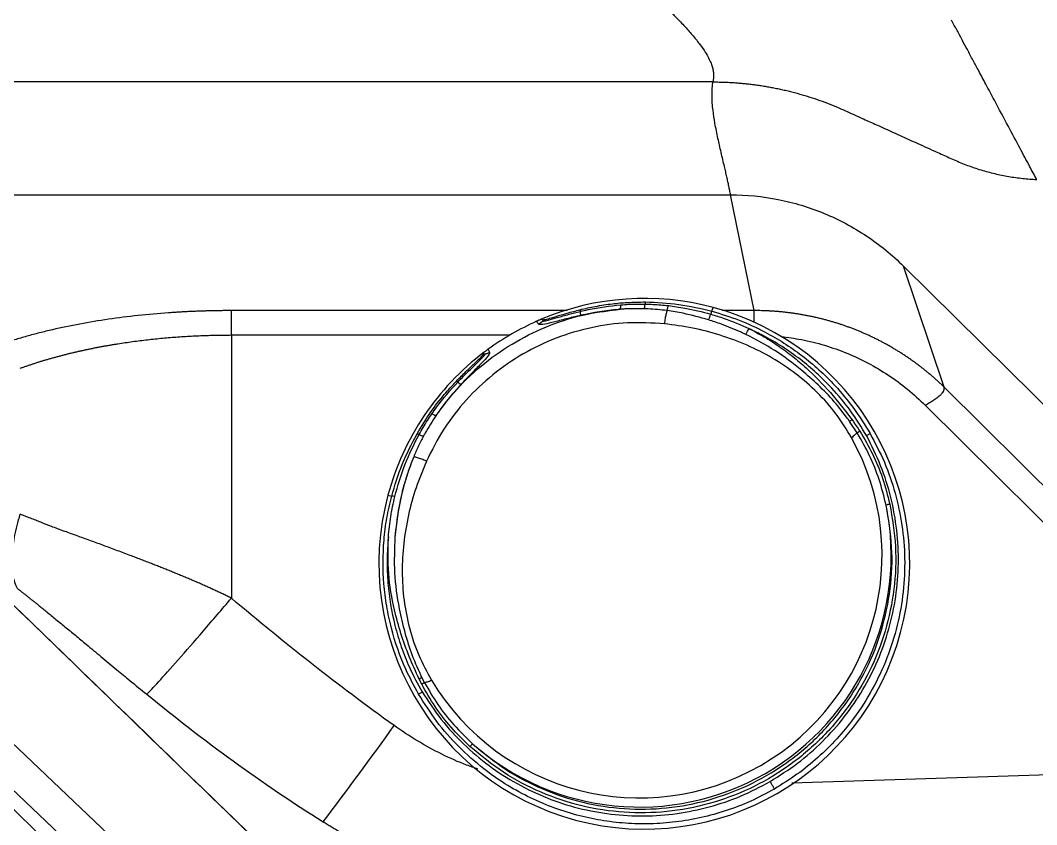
# Model space of a CAD drawing. Extents: x 412 to 492, y 622 to 766.
# Drawn here: x 458.95 to 466.44, y 646.73 to 652.66 of the extents above; entities that cross this region are included whole.
import ezdxf

# ---------------------------------------------------------------- set-up
doc = ezdxf.new("R2010")
doc.units = 0
doc.header["$MEASUREMENT"] = 0
doc.layers.add('1', color=4, linetype='Continuous')
doc.layers.add('GEOMETRY', color=4, linetype='Continuous', lineweight=25)

# ---------------------------------------------------------------- blocks, each defined once
blk = doc.blocks.new('2024 Beam 220V LL')
at = {"layer": 'GEOMETRY'}
for p, q in [((52.0992, 9.4439), (28.2908, 9.4439)), ((52.0992, 9.4439), (52.0989, 9.4424)), ((46.6635, 8.6127), (52.2294, 8.6127)), ((52.4041, 7.7591), (52.2294, 8.6127)), ((53.504, 8.0864), (55.959, 5.6597)), ((53.8018, 7.1955), (53.504, 8.0864)), ((51.0262, 7.7591), (48.5522, 7.759)), ((52.0926, 7.7549), (52.1, 7.7824)), ((52.4041, 7.7591), (52.1675, 7.7591)), ((50.8345, 7.6954), (50.856, 7.6924)), ((48.5521, 7.5795), (48.5521, 5.6405)), ((48.5524, 7.5795), (50.6052, 7.5795)), ((50.4055, 7.4323), (50.4137, 7.4524)), ((56.4848, 4.5311), (53.8018, 7.1955)), ((53.1629, 6.8581), (53.1066, 6.9431)), ((49.7056, 6.4), (49.7331, 6.3926)), ((49.2512, 2.3777), (46.0107, 5.454)), ((45.8399, 5.2741), (49.0804, 2.1978)), ((49.5415, 1.5615), (45.7841, 5.2153)), ((49.9541, 5.0076), (49.9359, 5.0441)), ((49.9555, 5.0545), (49.9746, 5.0173)), ((56.3469, 4.3981), (52.6818, 4.2772))]:
    blk.add_line(p, q, dxfattribs=at)
at = {"layer": 'GEOMETRY', "flags": 128}
blk.add_lwpolyline([(53.664, 7.0625), (55.0054, 5.7303), (56.3469, 4.3981)], dxfattribs=at)
at = {"layer": 'GEOMETRY'}
for centre, radius, start, end in [((51.594, 5.894), 1.955, 75, 112.86), ((51.594, 5.894), 1.955, 165, 75), ((51.7482, 7.8489), 0.3554, 333.63136, 340.95591), ((52.1555, 7.718), 0.0729, 149.53504, 168.16942), ((51.594, 5.894), 1.955, 127.13935, 165), ((51.5585, 5.9555), 1.7866, 210.99655, 29.00402), ((49.7337, 6.32), 0.0726, 71.84546, 90.47622), ((51.5585, 5.9555), 1.8542, 228.48756, 11.51305), ((53.4435, 6.1252), 0.2117, 101.19916, 108.76359), ((29.3224, 19.2209), 25.0624, 322.58484, 324.59718), ((50.4691, 4.4079), 0.2117, 131.23789, 138.80132)]:
    blk.add_arc(centre, radius, start, end, dxfattribs=at)
for points, knots in [([(51.389, 10.3211), (51.395, 10.3159), (51.4069, 10.3056), (51.4246, 10.2902), (51.4418, 10.2752), (51.4587, 10.2605), (51.4751, 10.2462), (51.4912, 10.2321), (51.5068, 10.2184), (51.522, 10.2051), (51.5367, 10.1921), (51.5511, 10.1794), (51.565, 10.167), (51.5785, 10.155), (51.5915, 10.1433), (51.6042, 10.132), (51.6164, 10.121), (51.6439, 10.0961), (51.6838, 10.0596), (51.7349, 10.0118), (51.7815, 9.9668), (51.8368, 9.9118), (51.8968, 9.8485), (51.9564, 9.7803), (52.0061, 9.7176), (52.0428, 9.6644), (52.0692, 9.6188), (52.0862, 9.5818), (52.0973, 9.5487), (52.1024, 9.5238), (52.1043, 9.5041), (52.1047, 9.4894), (52.1039, 9.4772), (52.1026, 9.4672), (52.1015, 9.4588), (52.1003, 9.451), (52.0995, 9.4462), (52.0992, 9.4439)], [0, 0, 0, 0, 0.009529, 0.018879, 0.028049, 0.03704, 0.045849, 0.054477, 0.062922, 0.071186, 0.079267, 0.087166, 0.094883, 0.102418, 0.109771, 0.116943, 0.123934, 0.130743, 0.164498, 0.19478, 0.226337, 0.257632, 0.31395, 0.373568, 0.436817, 0.50401, 0.563134, 0.627306, 0.684468, 0.751023, 0.792455, 0.833931, 0.875451, 0.906057, 0.937019, 0.968334, 1, 1, 1, 1]), ([(54.4843, 8.7252), (54.4668, 8.7582), (54.4263, 8.8345), (54.3565, 8.9647), (54.2702, 9.1264), (54.1862, 9.284), (54.1132, 9.4205), (54.061, 9.5184), (54.0155, 9.6033), (53.9755, 9.6783), (53.9359, 9.752), (53.8975, 9.8241), (53.8711, 9.8733), (53.8579, 9.898)], [0, 0, 0, 0, 0.0849334, 0.1965981, 0.334926, 0.5000084, 0.6006193, 0.6839475, 0.7500058, 0.8169762, 0.8750032, 0.937486, 1, 1, 1, 1]), ([(52.2294, 8.6127), (52.2274, 8.6229), (52.2233, 8.6437), (52.2167, 8.6758), (52.2095, 8.7095), (52.2017, 8.7449), (52.1933, 8.7819), (52.1834, 8.8245), (52.1722, 8.8719), (52.1598, 8.9251), (52.1479, 8.9769), (52.1318, 9.0491), (52.1147, 9.1341), (52.1012, 9.2212), (52.0947, 9.2873), (52.0927, 9.3308), (52.0927, 9.3645), (52.0936, 9.3901), (52.0956, 9.4159), (52.0978, 9.4334), (52.0989, 9.4424)], [0, 0, 0, 0, 0.0366616, 0.0753205, 0.1159767, 0.1586301, 0.203281, 0.2499291, 0.3124093, 0.3748857, 0.4422887, 0.4998461, 0.6357921, 0.7498167, 0.8147334, 0.8748622, 0.9067925, 0.9368083, 0.9673376, 1, 1, 1, 1]), ([(52.0992, 9.4439), (52.1105, 9.4438), (52.1334, 9.4437), (52.168, 9.443), (52.2029, 9.4417), (52.2381, 9.4398), (52.2736, 9.4375), (52.3095, 9.4345), (52.3456, 9.431), (52.3819, 9.4269), (52.4185, 9.4221), (52.4554, 9.4168), (52.4925, 9.4108), (52.5298, 9.4041), (52.5675, 9.3968), (52.6053, 9.3888), (52.6434, 9.38), (52.6818, 9.3706), (52.7571, 9.3506), (52.8699, 9.3156), (52.9745, 9.2755), (53.0429, 9.2459), (53.0814, 9.2288), (53.1385, 9.2027), (53.2147, 9.1685), (53.3247, 9.1188), (53.4518, 9.0614), (53.5712, 9.0075), (53.6615, 8.9667), (53.7252, 8.9379), (53.7809, 8.9128), (53.8286, 8.8913), (53.8765, 8.8694), (53.925, 8.8485), (53.9744, 8.8293), (54.0242, 8.8116), (54.0743, 8.7956), (54.1248, 8.7811), (54.1756, 8.7683), (54.2267, 8.757), (54.278, 8.7474), (54.3295, 8.7394), (54.3811, 8.733), (54.4327, 8.7281), (54.4671, 8.7262), (54.4843, 8.7252)], [0, 0, 0, 0, 0.01358, 0.027319, 0.04121, 0.055248, 0.069423, 0.08373, 0.098159, 0.11271, 0.127387, 0.142196, 0.157143, 0.172234, 0.187474, 0.202868, 0.218419, 0.234131, 0.250006, 0.311373, 0.374987, 0.383546, 0.400292, 0.425264, 0.458494, 0.499991, 0.569253, 0.624995, 0.656302, 0.687497, 0.708365, 0.729205, 0.749999, 0.771178, 0.792245, 0.813228, 0.834149, 0.855028, 0.875878, 0.896689, 0.917456, 0.938181, 0.958854, 0.979462, 1, 1, 1, 1]), ([(51.1201, 7.7656), (51.1574, 7.7743), (51.2366, 7.7926), (51.3528, 7.8098), (51.4761, 7.8214), (51.5571, 7.8223), (51.6018, 7.8228)], [0, 0, 0, 0, 0.236015, 0.5004842, 0.724063, 1, 1, 1, 1]), ([(51.1219, 7.7533), (51.1413, 7.7579), (51.2395, 7.7812), (51.3397, 7.7926), (51.4202, 7.8017)], [0, 0, 0, 0, 0.1979183, 1, 1, 1, 1]), ([(51.4178, 7.7692), (51.4182, 7.7702), (51.419, 7.7722), (51.4198, 7.7794), (51.4202, 7.7891), (51.4202, 7.7975), (51.4202, 7.8017)], [0, 0, 0, 0, 0.25, 0.5, 0.75, 1, 1, 1, 1]), ([(51.4202, 7.8017), (51.44, 7.8031), (51.4998, 7.8075), (51.5596, 7.8074), (51.5996, 7.8073)], [0, 0, 0, 0, 0.332936, 1, 1, 1, 1]), ([(51.5936, 7.7729), (51.5941, 7.7743), (51.5952, 7.7771), (51.5968, 7.7849), (51.5983, 7.7949), (51.5991, 7.8032), (51.5996, 7.8073)], [0, 0, 0, 0, 0.25, 0.5, 0.75, 1, 1, 1, 1]), ([(51.6018, 7.8228), (51.6015, 7.8222), (51.6009, 7.8211), (51.6001, 7.8152), (51.5997, 7.8097), (51.5996, 7.8073)], [0, 0, 0, 0, 0.356116, 0.712233, 1, 1, 1, 1]), ([(51.5996, 7.8073), (51.6195, 7.8068), (51.6768, 7.8053), (51.7338, 7.7997), (51.771, 7.796)], [0, 0, 0, 0, 0.347734, 1, 1, 1, 1]), ([(51.6018, 7.8228), (51.684, 7.8195), (51.8498, 7.8127), (52.0113, 7.7743), (52.0926, 7.7549)], [0, 0, 0, 0, 0.4958625, 1, 1, 1, 1]), ([(51.771, 7.796), (51.8115, 7.7907), (51.9172, 7.7767), (52.0204, 7.7496), (52.0841, 7.7329)], [0, 0, 0, 0, 0.382881, 1, 1, 1, 1]), ([(48.5522, 7.759), (48.5418, 7.759), (48.5211, 7.759), (48.49, 7.7588), (48.459, 7.7584), (48.428, 7.7579), (48.397, 7.7572), (48.3661, 7.7564), (48.3352, 7.7555), (48.3044, 7.7544), (48.2736, 7.7532), (48.2428, 7.7518), (48.212, 7.7503), (48.1813, 7.7486), (48.1506, 7.7468), (48.12, 7.7448), (48.024, 7.7382), (47.8639, 7.724), (47.6453, 7.6963), (47.4342, 7.6613), (47.2831, 7.6298), (47.186, 7.6068), (47.1384, 7.595), (47.0915, 7.5827), (47.0453, 7.5701), (46.9999, 7.5572), (46.9551, 7.5438), (46.911, 7.53), (46.8823, 7.5206), (46.868, 7.5158)], [0, 0, 0, 0, 0.016755, 0.033492, 0.050217, 0.06693, 0.083635, 0.100335, 0.117033, 0.133732, 0.150435, 0.167145, 0.183864, 0.200597, 0.217344, 0.23411, 0.250898, 0.375278, 0.499955, 0.624823, 0.750183, 0.781296, 0.812411, 0.843542, 0.874706, 0.905919, 0.937195, 0.96855, 1, 1, 1, 1]), ([(48.5524, 7.5795), (48.5524, 7.5894), (48.5524, 7.5993), (48.5524, 7.6194), (48.5524, 7.6296), (48.5524, 7.6495), (48.5524, 7.6593), (48.5524, 7.6778), (48.5524, 7.6866), (48.5524, 7.7025), (48.5524, 7.7098), (48.5524, 7.7229), (48.5524, 7.7288), (48.5524, 7.7392), (48.5524, 7.7437), (48.5524, 7.7519), (48.5524, 7.7555), (48.5524, 7.759)], [0, 0, 0, 0, 0.125, 0.125, 0.25, 0.25, 0.375, 0.375, 0.5, 0.5, 0.625, 0.625, 0.75, 0.75, 0.875, 0.875, 1, 1, 1, 1]), ([(50.0583, 6.9845), (50.1074, 7.05), (50.2137, 7.1919), (50.4132, 7.3765), (50.6458, 7.5365), (50.9008, 7.658), (51.1603, 7.7384), (51.3364, 7.7595), (51.4178, 7.7692)], [0, 0, 0, 0, 0.151363, 0.327643, 0.49997, 0.672258, 0.848499, 1, 1, 1, 1]), ([(51.1254, 7.7247), (51.094, 7.717), (51.0246, 7.7001), (50.93, 7.675), (50.8562, 7.6575), (50.8226, 7.6542), (50.8166, 7.6585), (50.815, 7.6596)], [0, 0, 0, 0, 0.197597, 0.437183, 0.676416, 0.910189, 1, 1, 1, 1]), ([(50.843, 7.6823), (50.8455, 7.6821), (50.8529, 7.6815), (50.885, 7.6886), (50.9492, 7.7068), (51.033, 7.7307), (51.094, 7.7462), (51.1219, 7.7533)], [0, 0, 0, 0, 0.1057892, 0.3191604, 0.5604946, 0.7996671, 1, 1, 1, 1]), ([(50.856, 7.6924), (50.8639, 7.6938), (50.8799, 7.6967), (50.9406, 7.7154), (51.0228, 7.7402), (51.0877, 7.7572), (51.1201, 7.7656)], [0, 0, 0, 0, 0.2463007, 0.498304, 0.7494369, 1, 1, 1, 1]), ([(51.1201, 7.7656), (51.1201, 7.7651), (51.1199, 7.7641), (51.1206, 7.7595), (51.1215, 7.7552), (51.1219, 7.7533)], [0, 0, 0, 0, 0.356375, 0.71275, 1, 1, 1, 1]), ([(51.4178, 7.7692), (51.4124, 7.7688), (51.3141, 7.7619), (51.2171, 7.7428), (51.1254, 7.7247)], [0, 0, 0, 0, 0.0551532, 1, 1, 1, 1]), ([(51.5936, 7.7729), (51.546, 7.7734), (51.4874, 7.774), (51.4289, 7.77), (51.4178, 7.7692)], [0, 0, 0, 0, 0.810722, 1, 1, 1, 1]), ([(51.7612, 7.7593), (51.715, 7.7644), (51.6593, 7.7706), (51.6032, 7.7726), (51.5936, 7.7729)], [0, 0, 0, 0, 0.828096, 1, 1, 1, 1]), ([(51.7612, 7.7593), (51.7605, 7.7574), (51.7581, 7.7512), (51.7534, 7.7326), (51.7468, 7.7004), (51.7434, 7.6749), (51.7417, 7.6618)], [0, 0, 0, 0, 0.118324, 0.40444, 0.694581, 1, 1, 1, 1]), ([(52.0666, 7.691), (52.0047, 7.7087), (51.9042, 7.7373), (51.8009, 7.7532), (51.7612, 7.7593)], [0, 0, 0, 0, 0.615907, 1, 1, 1, 1]), ([(52.0841, 7.7329), (52.1167, 7.7229), (52.2127, 7.6936), (52.3045, 7.653), (52.3651, 7.6262)], [0, 0, 0, 0, 0.340159, 1, 1, 1, 1]), ([(52.0926, 7.7549), (52.1595, 7.7344), (52.2941, 7.6931), (52.5188, 7.5884), (52.7157, 7.4631), (52.8822, 7.3244), (53.0118, 7.1958), (53.1414, 7.0413), (53.2183, 6.9168), (53.257, 6.8541)], [0, 0, 0, 0, 0.13897, 0.279608, 0.491543, 0.600663, 0.709784, 0.853952, 1, 1, 1, 1]), ([(52.404, 7.6713), (52.404, 7.6793), (52.404, 7.6962), (52.4041, 7.7174), (52.4041, 7.7406), (52.4041, 7.7517), (52.4041, 7.7591)], [0, 0, 0, 0, 0.180781, 0.382134, 0.5886, 1, 1, 1, 1]), ([(53.8018, 7.1955), (53.7954, 7.2017), (53.7827, 7.214), (53.7633, 7.2322), (53.7437, 7.2501), (53.7238, 7.2678), (53.7036, 7.2851), (53.6833, 7.3023), (53.6627, 7.3191), (53.6418, 7.3356), (53.6208, 7.3519), (53.5995, 7.3679), (53.578, 7.3836), (53.5563, 7.399), (53.5344, 7.4142), (53.5122, 7.429), (53.4899, 7.4435), (53.4674, 7.4578), (53.4447, 7.4717), (53.4218, 7.4853), (53.3987, 7.4987), (53.3755, 7.5117), (53.352, 7.5244), (53.3284, 7.5368), (53.3047, 7.5488), (53.2807, 7.5606), (53.2566, 7.572), (53.2324, 7.5831), (53.208, 7.5939), (53.1835, 7.6043), (53.1588, 7.6144), (53.134, 7.6242), (53.1091, 7.6337), (53.084, 7.6428), (53.0588, 7.6515), (53.0335, 7.66), (53.0081, 7.6681), (52.9826, 7.6758), (52.957, 7.6832), (52.9313, 7.6903), (52.9054, 7.697), (52.8795, 7.7034), (52.8536, 7.7095), (52.8275, 7.7152), (52.8014, 7.7206), (52.7752, 7.7256), (52.7489, 7.7302), (52.7226, 7.7346), (52.6963, 7.7385), (52.6698, 7.7422), (52.6434, 7.7454), (52.6169, 7.7484), (52.5904, 7.7509), (52.5638, 7.7532), (52.5372, 7.7551), (52.5106, 7.7566), (52.484, 7.7578), (52.4574, 7.7586), (52.4307, 7.7591), (52.413, 7.7591), (52.4041, 7.7591)], [0, 0, 0, 0, 0.017202, 0.034407, 0.051614, 0.068824, 0.086037, 0.103252, 0.120471, 0.137691, 0.154914, 0.17214, 0.189368, 0.206598, 0.22383, 0.241065, 0.258301, 0.275539, 0.292778, 0.310019, 0.327262, 0.344505, 0.36175, 0.378997, 0.396244, 0.413492, 0.43074, 0.44799, 0.46524, 0.482492, 0.499744, 0.516996, 0.53425, 0.551504, 0.568759, 0.586014, 0.60327, 0.620527, 0.637784, 0.655041, 0.672299, 0.689556, 0.706813, 0.72407, 0.741326, 0.758581, 0.775836, 0.79309, 0.810342, 0.827594, 0.844843, 0.862091, 0.879337, 0.896582, 0.913824, 0.931064, 0.948301, 0.965537, 0.98277, 1, 1, 1, 1]), ([(51.7417, 7.6618), (51.6514, 7.667), (51.4714, 7.6774), (51.2021, 7.6392), (50.9426, 7.5627), (50.6976, 7.4456), (50.4743, 7.2923), (50.2779, 7.1053), (50.1106, 6.8916), (50.0296, 6.7304), (49.9892, 6.65)], [0, 0, 0, 0, 0.125346, 0.249942, 0.375394, 0.499924, 0.625404, 0.749952, 0.875377, 1, 1, 1, 1]), ([(50.8003, 7.6805), (50.7385, 7.651), (50.6142, 7.5919), (50.5008, 7.5138), (50.4437, 7.4746)], [0, 0, 0, 0, 0.497206, 1, 1, 1, 1]), ([(50.8345, 7.6954), (50.8317, 7.6942), (50.8259, 7.6918), (50.8145, 7.6868), (50.806, 7.683), (50.8003, 7.6805)], [0, 0, 0, 0, 0.249977, 0.499953, 1, 1, 1, 1]), ([(50.815, 7.6596), (50.8124, 7.6631), (50.8074, 7.67), (50.8026, 7.677), (50.8003, 7.6805)], [0, 0, 0, 0, 0.5055729, 1, 1, 1, 1]), ([(50.8334, 7.6716), (50.8326, 7.6709), (50.8271, 7.666), (50.8205, 7.6626), (50.815, 7.6596)], [0, 0, 0, 0, 0.150907, 1, 1, 1, 1]), ([(50.8429, 7.6821), (50.8416, 7.6804), (50.8387, 7.6767), (50.8353, 7.6734), (50.8334, 7.6716)], [0, 0, 0, 0, 0.466612, 1, 1, 1, 1]), ([(50.856, 7.6924), (50.8535, 7.6912), (50.8487, 7.6888), (50.8447, 7.6846), (50.843, 7.6823), (50.8429, 7.6821)], [0, 0, 0, 0, 0.492479, 0.959557, 1, 1, 1, 1]), ([(53.121, 6.8218), (53.0848, 6.8813), (53.0119, 7.0009), (52.8722, 7.1577), (52.7138, 7.2964), (52.5393, 7.4124), (52.3512, 7.5078), (52.1545, 7.5806), (51.9503, 7.6343), (51.8116, 7.6526), (51.7417, 7.6618)], [0, 0, 0, 0, 0.124318, 0.249963, 0.373637, 0.499908, 0.623493, 0.749948, 0.874175, 1, 1, 1, 1]), ([(52.3408, 7.5839), (52.3296, 7.5891), (52.2709, 7.6166), (52.18, 7.6542), (52.0984, 7.6807), (52.0666, 7.691)], [0, 0, 0, 0, 0.125709, 0.659268, 1, 1, 1, 1]), ([(46.9974, 7.3346), (47.005, 7.3374), (47.0202, 7.3429), (47.0432, 7.3509), (47.0664, 7.3589), (47.0898, 7.3667), (47.1134, 7.3743), (47.1371, 7.3818), (47.1609, 7.3892), (47.1849, 7.3964), (47.2091, 7.4034), (47.2334, 7.4104), (47.2579, 7.4172), (47.2825, 7.4238), (47.3072, 7.4303), (47.332, 7.4367), (47.357, 7.4429), (47.382, 7.449), (47.4072, 7.4549), (47.4325, 7.4607), (47.4579, 7.4664), (47.4834, 7.4719), (47.509, 7.4773), (47.5346, 7.4825), (47.5604, 7.4876), (47.5862, 7.4926), (47.6121, 7.4974), (47.638, 7.502), (47.6641, 7.5065), (47.6901, 7.5109), (47.7255, 7.5167), (47.7703, 7.5235), (47.8247, 7.5312), (47.8796, 7.5384), (47.9347, 7.545), (47.9901, 7.551), (48.0457, 7.5564), (48.1016, 7.5613), (48.1576, 7.5656), (48.2138, 7.5693), (48.2701, 7.5724), (48.3264, 7.575), (48.3829, 7.577), (48.4393, 7.5784), (48.4957, 7.5793), (48.5333, 7.5794), (48.5521, 7.5795)], [0, 0, 0, 0, 0.018105, 0.036148, 0.054129, 0.072048, 0.089905, 0.107701, 0.125435, 0.143109, 0.160723, 0.178277, 0.195771, 0.213206, 0.230582, 0.247899, 0.265158, 0.282359, 0.299502, 0.316588, 0.333618, 0.350591, 0.367508, 0.384369, 0.401174, 0.417925, 0.434622, 0.451264, 0.467852, 0.484387, 0.500869, 0.534715, 0.568464, 0.602118, 0.635682, 0.66916, 0.702554, 0.735869, 0.769109, 0.802278, 0.835378, 0.868415, 0.901391, 0.934312, 0.96718, 1, 1, 1, 1]), ([(52.3408, 7.5839), (52.3445, 7.5898), (52.352, 7.6018), (52.3607, 7.618), (52.3651, 7.6261)], [0, 0, 0, 0, 0.493313, 1, 1, 1, 1]), ([(53.0942, 6.9608), (53.0616, 7.0038), (52.9941, 7.0926), (52.8777, 7.2102), (52.7336, 7.3389), (52.5591, 7.4702), (52.4135, 7.546), (52.3408, 7.5839)], [0, 0, 0, 0, 0.163934, 0.338647, 0.501883, 0.751161, 1, 1, 1, 1]), ([(53.2305, 6.8388), (53.1928, 6.9001), (53.1169, 7.0234), (52.9562, 7.2154), (52.7845, 7.3729), (52.6099, 7.4955), (52.4834, 7.5701), (52.3998, 7.6097), (52.3651, 7.6262)], [0, 0, 0, 0, 0.181191, 0.364766, 0.629926, 0.766448, 0.90297, 1, 1, 1, 1]), ([(52.3651, 7.6261), (52.4029, 7.6066), (52.4787, 7.5674), (52.5858, 7.4979), (52.6886, 7.4216), (52.8184, 7.3107), (52.9688, 7.158), (53.0725, 7.0222), (53.1244, 6.9543)], [0, 0, 0, 0, 0.124869, 0.249827, 0.373735, 0.500005, 0.749899, 1, 1, 1, 1]), ([(52.6021, 7.5676), (52.6521, 7.5612), (52.76, 7.5474), (52.9219, 7.5061), (53.0863, 7.4484), (53.2441, 7.3745), (53.3941, 7.2852), (53.5361, 7.1823), (53.6213, 7.1024), (53.664, 7.0625)], [0, 0, 0, 0, 0.126042, 0.272242, 0.417231, 0.561927, 0.707688, 0.853836, 1, 1, 1, 1]), ([(50.21, 7.2401), (50.2335, 7.264), (50.2807, 7.3117), (50.3433, 7.3705), (50.3898, 7.4138), (50.4003, 7.4262), (50.4055, 7.4323)], [0, 0, 0, 0, 0.250637, 0.501842, 0.753919, 1, 1, 1, 1]), ([(50.2198, 7.2324), (50.2337, 7.2468), (50.2715, 7.2857), (50.3306, 7.3435), (50.385, 7.3959), (50.4146, 7.4267), (50.4191, 7.4352), (50.4207, 7.4385)], [0, 0, 0, 0, 0.139648, 0.37851, 0.617314, 0.856028, 1, 1, 1, 1]), ([(50.4544, 7.4514), (50.4546, 7.4494), (50.4553, 7.4421), (50.4356, 7.4146), (50.3835, 7.3594), (50.3145, 7.29), (50.2651, 7.2384), (50.2428, 7.215)], [0, 0, 0, 0, 0.090106, 0.323771, 0.562916, 0.802445, 1, 1, 1, 1]), ([(50.421, 7.4385), (50.4207, 7.4385), (50.4179, 7.4381), (50.4123, 7.4368), (50.4078, 7.4338), (50.4055, 7.4323)], [0, 0, 0, 0, 0.040431, 0.507529, 1, 1, 1, 1]), ([(50.4437, 7.4746), (50.4387, 7.4709), (50.4311, 7.4655), (50.4211, 7.4581), (50.4162, 7.4543), (50.4137, 7.4524)], [0, 0, 0, 0, 0.4999823, 0.7499855, 1, 1, 1, 1]), ([(50.4348, 7.4414), (50.4324, 7.4407), (50.4278, 7.4394), (50.4231, 7.4388), (50.421, 7.4385)], [0, 0, 0, 0, 0.5333866, 1, 1, 1, 1]), ([(50.4544, 7.4514), (50.4491, 7.4481), (50.4428, 7.4441), (50.4358, 7.4418), (50.4348, 7.4414)], [0, 0, 0, 0, 0.848998, 1, 1, 1, 1]), ([(50.4437, 7.4746), (50.4455, 7.4708), (50.4492, 7.4632), (50.4527, 7.4554), (50.4544, 7.4514)], [0, 0, 0, 0, 0.494438, 1, 1, 1, 1]), ([(49.9199, 6.852), (49.9527, 6.9061), (50.0134, 7.0064), (50.1125, 7.1349), (50.1796, 7.2073), (50.21, 7.2401)], [0, 0, 0, 0, 0.3908, 0.724153, 1, 1, 1, 1]), ([(50.029, 6.9987), (50.0405, 7.0151), (50.0983, 7.0974), (50.1657, 7.1723), (50.2198, 7.2324)], [0, 0, 0, 0, 0.198308, 1, 1, 1, 1]), ([(50.2428, 7.215), (50.1999, 7.1671), (50.134, 7.0936), (50.0779, 7.0127), (50.0583, 6.9845)], [0, 0, 0, 0, 0.651123, 1, 1, 1, 1]), ([(50.21, 7.2401), (50.2104, 7.2399), (50.2113, 7.2395), (50.215, 7.2366), (50.2183, 7.2337), (50.2198, 7.2324)], [0, 0, 0, 0, 0.3563857, 0.7127714, 1, 1, 1, 1]), ([(53.664, 7.0625), (53.6747, 7.0688), (53.6855, 7.0752), (53.7068, 7.0882), (53.7174, 7.0949), (53.7375, 7.1082), (53.7469, 7.1148), (53.7638, 7.1277), (53.7712, 7.1339), (53.7835, 7.1457), (53.7883, 7.1513), (53.7958, 7.1619), (53.7983, 7.1669), (53.8015, 7.1761), (53.8022, 7.1803), (53.8026, 7.1882), (53.8022, 7.1918), (53.8018, 7.1955)], [0, 0, 0, 0, 0.125, 0.125, 0.25, 0.25, 0.375, 0.375, 0.5, 0.5, 0.625, 0.625, 0.75, 0.75, 0.875, 0.875, 1, 1, 1, 1]), ([(49.9344, 6.8462), (49.9442, 6.8635), (49.9737, 6.9156), (50.0069, 6.9655), (50.029, 6.9987)], [0, 0, 0, 0, 0.332891, 1, 1, 1, 1]), ([(50.0583, 6.9845), (50.0314, 6.943), (49.9995, 6.8938), (49.9716, 6.8423), (49.9672, 6.8342)], [0, 0, 0, 0, 0.843111, 1, 1, 1, 1]), ([(53.1066, 6.9431), (53.1046, 6.9461), (53.1005, 6.952), (53.0963, 6.9579), (53.0942, 6.9608)], [0, 0, 0, 0, 0.499268, 1, 1, 1, 1]), ([(53.1244, 6.9543), (53.1212, 6.9523), (53.1164, 6.9493), (53.1105, 6.9456), (53.1079, 6.9439), (53.1066, 6.9431)], [0, 0, 0, 0, 0.477361, 0.73111, 1, 1, 1, 1]), ([(53.1243, 6.9543), (53.1252, 6.9531), (53.145, 6.9258), (53.1637, 6.8978), (53.1816, 6.871)], [0, 0, 0, 0, 0.042175, 1, 1, 1, 1]), ([(49.7331, 6.3926), (49.7566, 6.4716), (49.804, 6.6307), (49.8811, 6.7778), (49.9199, 6.852)], [0, 0, 0, 0, 0.495855, 1, 1, 1, 1]), ([(49.7562, 6.389), (49.7783, 6.4683), (49.8225, 6.6266), (49.8971, 6.773), (49.9344, 6.8462)], [0, 0, 0, 0, 0.5005762, 1, 1, 1, 1]), ([(49.9672, 6.8342), (49.9542, 6.8093), (49.9282, 6.7594), (49.9061, 6.7077), (49.895, 6.6818)], [0, 0, 0, 0, 0.500028, 1, 1, 1, 1]), ([(49.9199, 6.852), (49.9206, 6.852), (49.9219, 6.8519), (49.9274, 6.8497), (49.9323, 6.8473), (49.9344, 6.8462)], [0, 0, 0, 0, 0.356001, 0.712002, 1, 1, 1, 1]), ([(49.9344, 6.8462), (49.9383, 6.8444), (49.9458, 6.8408), (49.9552, 6.8371), (49.9627, 6.8347), (49.9657, 6.8344), (49.9672, 6.8342)], [0, 0, 0, 0, 0.253591, 0.50274, 0.750563, 1, 1, 1, 1]), ([(52.5203, 4.2896), (52.5889, 4.3327), (52.7261, 4.419), (52.9089, 4.5804), (53.0713, 4.7621), (53.2083, 4.9639), (53.3186, 5.1817), (53.4001, 5.4121), (53.4512, 5.6516), (53.4707, 5.8961), (53.4589, 6.1416), (53.4147, 6.3834), (53.3412, 6.6189), (53.2674, 6.7655), (53.2305, 6.8388)], [0, 0, 0, 0, 0.082742, 0.16561, 0.248539, 0.331501, 0.414533, 0.497687, 0.581024, 0.664541, 0.748208, 0.832003, 0.915913, 1, 1, 1, 1]), ([(53.257, 6.8541), (53.2939, 6.784), (53.3682, 6.6432), (53.4458, 6.4152), (53.4967, 6.1779), (53.5169, 5.9333), (53.5057, 5.6857), (53.4622, 5.4393), (53.3862, 5.1982), (53.2782, 4.967), (53.1507, 4.7684), (53.0135, 4.6015), (52.874, 4.4637), (52.7208, 4.3387), (52.6085, 4.2693), (52.5521, 4.2344)], [0, 0, 0, 0, 0.078935, 0.1586562, 0.2391671, 0.3204713, 0.4025726, 0.4854745, 0.569181, 0.6536956, 0.7390221, 0.8035736, 0.868586, 0.9340609, 1, 1, 1, 1]), ([(53.1629, 6.8581), (53.1629, 6.8581), (53.1605, 6.8563), (53.155, 6.8519), (53.1453, 6.8433), (53.1337, 6.833), (53.1253, 6.8256), (53.121, 6.8218)], [0, 0, 0, 0, 0.003083, 0.221909, 0.466642, 0.728931, 1, 1, 1, 1]), ([(53.1816, 6.871), (53.1798, 6.8698), (53.1761, 6.8674), (53.171, 6.864), (53.1664, 6.8608), (53.1641, 6.859), (53.1629, 6.8581)], [0, 0, 0, 0, 0.250003, 0.500005, 0.750004, 1, 1, 1, 1]), ([(53.3754, 6.3256), (53.3595, 6.3893), (53.3282, 6.514), (53.2569, 6.693), (53.1943, 6.8028), (53.1629, 6.8581)], [0, 0, 0, 0, 0.341996, 0.668889, 1, 1, 1, 1]), ([(53.1816, 6.871), (53.2139, 6.8162), (53.279, 6.7057), (53.3532, 6.5247), (53.3858, 6.3975), (53.4024, 6.3328)], [0, 0, 0, 0, 0.326562, 0.657841, 1, 1, 1, 1]), ([(53.2305, 6.8388), (53.2336, 6.8408), (53.2402, 6.8449), (53.2489, 6.85), (53.2553, 6.8534), (53.2564, 6.8539), (53.257, 6.8541)], [0, 0, 0, 0, 0.240793, 0.500344, 0.75971, 1, 1, 1, 1]), ([(49.8951, 6.6819), (49.8831, 6.6512), (49.8522, 6.5717), (49.8134, 6.4396), (49.7763, 6.2738), (49.764, 6.157), (49.7572, 6.0925)], [0, 0, 0, 0, 0.162747, 0.420773, 0.680525, 1, 1, 1, 1]), ([(49.895, 6.6818), (49.8771, 6.6347), (49.8408, 6.5393), (49.787, 6.3437), (49.769, 6.1924), (49.7572, 6.0925)], [0, 0, 0, 0, 0.24918, 0.50428, 1, 1, 1, 1]), ([(49.9892, 6.65), (49.977, 6.6551), (49.9532, 6.6649), (49.9221, 6.6753), (49.9036, 6.6805), (49.897, 6.6815), (49.895, 6.6818)], [0, 0, 0, 0, 0.3053105, 0.5953917, 0.8814899, 1, 1, 1, 1]), ([(49.9892, 6.65), (49.9623, 6.5849), (49.9087, 6.4556), (49.8532, 6.2519), (49.8179, 6.0452), (49.8064, 5.8346), (49.8196, 5.6255), (49.8605, 5.4189), (49.9265, 5.2195), (49.9936, 5.0966), (50.027, 5.0354)], [0, 0, 0, 0, 0.1258163, 0.250052, 0.3764896, 0.500092, 0.6263454, 0.7500365, 0.8756732, 1, 1, 1, 1]), ([(49.931, 4.9339), (49.8983, 4.9944), (49.8147, 5.1492), (49.7397, 5.3692), (49.6941, 5.5818), (49.6672, 5.7977), (49.668, 6.0159), (49.695, 6.2317), (49.7204, 6.339), (49.7331, 6.3926)], [0, 0, 0, 0, 0.136418, 0.349128, 0.45868, 0.568233, 0.780934, 0.890467, 1, 1, 1, 1]), ([(49.7084, 6.0926), (49.7134, 6.1422), (49.7235, 6.242), (49.7454, 6.3399), (49.7564, 6.389)], [0, 0, 0, 0, 0.4979004, 1, 1, 1, 1]), ([(53.4024, 6.3328), (53.4198, 6.2292), (53.4547, 6.0219), (53.4405, 5.7051), (53.3763, 5.3958), (53.261, 5.1008), (53.0971, 4.8298), (52.8906, 4.5892), (52.6461, 4.3874), (52.3716, 4.2285), (52.0738, 4.1187), (51.762, 4.0594), (51.4449, 4.0545), (51.1313, 4.1015), (50.8311, 4.2023), (50.5506, 4.3477), (50.3896, 4.4811), (50.3098, 4.5473)], [0, 0, 0, 0, 0.066645, 0.13329, 0.19992, 0.26655, 0.333296, 0.400041, 0.466762, 0.533484, 0.600341, 0.667198, 0.733958, 0.800719, 0.867477, 0.934235, 1, 1, 1, 1]), ([(50.3295, 4.567), (50.4082, 4.5019), (50.5667, 4.3705), (50.8429, 4.2273), (51.1385, 4.1281), (51.4473, 4.0818), (51.7597, 4.0866), (52.0668, 4.145), (52.3602, 4.2531), (52.6305, 4.4097), (52.8714, 4.6084), (53.0747, 4.8454), (53.2361, 5.1124), (53.3497, 5.4029), (53.413, 5.7075), (53.4269, 6.0194), (53.3926, 6.2235), (53.3754, 6.3256)], [0, 0, 0, 0, 0.06575, 0.132503, 0.199257, 0.26602, 0.332783, 0.399646, 0.466508, 0.533242, 0.599974, 0.666723, 0.733473, 0.800103, 0.866733, 0.933367, 1, 1, 1, 1]), ([(46.976, 5.7112), (46.962, 5.7374), (46.9512, 5.77), (46.9378, 5.8469), (46.9353, 5.8911), (46.9391, 5.9878), (46.9454, 6.0401), (46.966, 6.1481), (46.9803, 6.2037), (46.9974, 6.2585)], [0, 0, 0, 0, 0.25, 0.25, 0.5, 0.5, 0.75, 0.75, 1, 1, 1, 1]), ([(48.5521, 5.6405), (48.5429, 5.6451), (48.5242, 5.6543), (48.4959, 5.6679), (48.4671, 5.6816), (48.4379, 5.6952), (48.4081, 5.7089), (48.3779, 5.7226), (48.3472, 5.7363), (48.316, 5.75), (48.2843, 5.7638), (48.2522, 5.7775), (48.2197, 5.7913), (48.1867, 5.8051), (48.1533, 5.8189), (48.1195, 5.8328), (48.0853, 5.8466), (48.0507, 5.8605), (48.0157, 5.8744), (47.9803, 5.8883), (47.9446, 5.9022), (47.9085, 5.9162), (47.8721, 5.9302), (47.8354, 5.9442), (47.778, 5.966), (47.7005, 5.9951), (47.6039, 6.031), (47.509, 6.0658), (47.4318, 6.0938), (47.3706, 6.1159), (47.3226, 6.1331), (47.2742, 6.1507), (47.215, 6.1731), (47.1612, 6.1942), (47.11, 6.2146), (47.0719, 6.2295), (47.0341, 6.2443), (47.0096, 6.2538), (46.9974, 6.2585)], [0, 0, 0, 0, 0.017233, 0.034719, 0.052457, 0.070449, 0.088696, 0.107198, 0.125956, 0.14497, 0.164243, 0.183773, 0.203561, 0.223609, 0.243917, 0.264485, 0.285313, 0.306404, 0.327755, 0.349369, 0.371246, 0.393386, 0.41579, 0.438457, 0.461389, 0.52252, 0.583577, 0.644565, 0.705492, 0.734887, 0.766349, 0.801938, 0.83372, 0.889047, 0.916112, 0.944566, 0.972528, 1, 1, 1, 1]), ([(49.7084, 6.0926), (49.7042, 6.0359), (49.6959, 5.9222), (49.7049, 5.7027), (49.7401, 5.4875), (49.8019, 5.2824), (49.8663, 5.1172), (49.9249, 5.0093), (49.9575, 4.9492)], [0, 0, 0, 0, 0.1432563, 0.2876722, 0.5536911, 0.6906907, 0.8276899, 1, 1, 1, 1]), ([(49.9359, 5.0441), (49.9106, 5.0991), (49.8602, 5.2088), (49.7992, 5.3794), (49.7436, 5.5826), (49.7025, 5.8213), (49.7064, 6.0022), (49.7084, 6.0926)], [0, 0, 0, 0, 0.167424, 0.33348, 0.50024, 0.750184, 1, 1, 1, 1]), ([(49.7572, 6.0925), (49.7536, 6.004), (49.7464, 5.8266), (49.7798, 5.5904), (49.8273, 5.388), (49.8813, 5.2169), (49.9306, 5.1089), (49.9555, 5.0545)], [0, 0, 0, 0, 0.2482016, 0.497747, 0.6667087, 0.831959, 1, 1, 1, 1]), ([(46.5277, 5.9959), (46.7822, 5.7492), (47.3121, 5.2357), (48.1381, 4.4346), (48.7095, 3.8801), (49.0057, 3.5928)], [0, 0, 0, 0, 0.308013, 0.641347, 1, 1, 1, 1]), ([(46.976, 5.7112), (46.9826, 5.7061), (46.9957, 5.6959), (47.0154, 5.6806), (47.0349, 5.6653), (47.0543, 5.6502), (47.0734, 5.6351), (47.0924, 5.6201), (47.1112, 5.6051), (47.1324, 5.5882), (47.1569, 5.5684), (47.1859, 5.5449), (47.2175, 5.5191), (47.2642, 5.4809), (47.3262, 5.4299), (47.4035, 5.3661), (47.492, 5.2928), (47.5942, 5.2079), (47.7015, 5.119), (47.8139, 5.0259), (47.8872, 4.966), (47.9286, 4.9321)], [0, 0, 0, 0, 0.022333, 0.04434, 0.066027, 0.0874, 0.108464, 0.129224, 0.149686, 0.169856, 0.198143, 0.229087, 0.262712, 0.299034, 0.377514, 0.458337, 0.541613, 0.653517, 0.775572, 0.873087, 1, 1, 1, 1]), ([(47.9286, 4.9321), (47.9475, 4.9507), (47.9775, 4.9824), (48.0563, 5.0688), (48.1052, 5.1235), (48.2168, 5.2503), (48.2795, 5.3223), (48.4122, 5.4762), (48.4822, 5.558), (48.5522, 5.6404)], [0, 0, 0, 0, 0.25, 0.25, 0.5, 0.5, 0.75, 0.75, 1, 1, 1, 1]), ([(49.7507, 4.7017), (49.5443, 4.8496), (49.3415, 5.0023), (48.9423, 5.3156), (48.7459, 5.4762), (48.5522, 5.6404)], [0, 0, 0, 0, 0.5, 0.5, 1, 1, 1, 1]), ([(49.9555, 5.0545), (49.9542, 5.0538), (49.9515, 5.0524), (49.9466, 5.0499), (49.9414, 5.0471), (49.9377, 5.0451), (49.9359, 5.0441)], [0, 0, 0, 0, 0.255604, 0.504375, 0.750455, 1, 1, 1, 1]), ([(49.9541, 5.0076), (49.9561, 5.0086), (49.9599, 5.0106), (49.9654, 5.0132), (49.9705, 5.0156), (49.9733, 5.0167), (49.9746, 5.0173)], [0, 0, 0, 0, 0.249996, 0.499995, 0.749996, 1, 1, 1, 1]), ([(49.9746, 5.0173), (49.9747, 5.0173), (49.9774, 5.0186), (49.984, 5.021), (49.9962, 5.0252), (50.0109, 5.0301), (50.0216, 5.0336), (50.027, 5.0354)], [0, 0, 0, 0, 0.00309, 0.2219149, 0.4666457, 0.7289331, 1, 1, 1, 1]), ([(49.9746, 5.0173), (50.0063, 4.9632), (50.0701, 4.8541), (50.1894, 4.7027), (50.2823, 4.6127), (50.3295, 4.567)], [0, 0, 0, 0, 0.326833, 0.658004, 1, 1, 1, 1]), ([(49.931, 4.9339), (49.9315, 4.9343), (49.9325, 4.935), (49.9387, 4.9388), (49.9474, 4.9438), (49.9543, 4.9474), (49.9575, 4.9492)], [0, 0, 0, 0, 0.240289, 0.499655, 0.759207, 1, 1, 1, 1]), ([(50.3098, 4.5473), (50.2621, 4.594), (50.1689, 4.6851), (50.049, 4.8398), (49.9859, 4.9514), (49.9541, 5.0076)], [0, 0, 0, 0, 0.342171, 0.668814, 1, 1, 1, 1]), ([(49.9575, 4.9492), (50.0026, 4.8805), (50.0927, 4.7433), (50.2599, 4.5619), (50.4472, 4.4026), (50.6539, 4.2697), (50.8754, 4.1644), (51.1083, 4.0889), (51.3486, 4.0443), (51.5923, 4.0309), (51.8356, 4.0487), (52.074, 4.0984), (52.3053, 4.176), (52.4487, 4.2518), (52.5203, 4.2896)], [0, 0, 0, 0, 0.084102, 0.168043, 0.251854, 0.335503, 0.41899, 0.502313, 0.585467, 0.668496, 0.751436, 0.834349, 0.917224, 1, 1, 1, 1]), ([(47.9286, 4.9321), (48.1368, 4.7627), (48.3485, 4.599), (48.7811, 4.2852), (49.0018, 4.1351), (49.2283, 3.9933)], [0, 0, 0, 0, 0.5, 0.5, 1, 1, 1, 1]), ([(52.5521, 4.2344), (52.4946, 4.2034), (52.38, 4.1417), (52.1985, 4.0723), (52.0138, 4.0208), (51.8269, 3.9886), (51.64, 3.9749), (51.4549, 3.9793), (51.2733, 4.0011), (51.0912, 4.0407), (50.9105, 4.099), (50.7332, 4.1766), (50.5664, 4.2706), (50.3944, 4.3913), (50.2239, 4.5433), (50.0608, 4.728), (49.9741, 4.8656), (49.931, 4.9339)], [0, 0, 0, 0, 0.065093, 0.12944, 0.193042, 0.2559, 0.318017, 0.379393, 0.44003, 0.49996, 0.564782, 0.628943, 0.692441, 0.755281, 0.838018, 0.91959, 1, 1, 1, 1]), ([(50.3684, 4.3812), (50.3405, 4.3906), (50.2496, 4.4213), (50.1, 4.4899), (49.9203, 4.5859), (49.8073, 4.6631), (49.7507, 4.7017)], [0, 0, 0, 0, 0.126039, 0.412201, 0.706091, 1, 1, 1, 1]), ([(52.5203, 4.2896), (52.5241, 4.283), (52.53, 4.2728), (52.5372, 4.2603), (52.5423, 4.2515), (52.5465, 4.2443), (52.5506, 4.2371), (52.5515, 4.2355), (52.5521, 4.2344)], [0, 0, 0, 0, 0.239307, 0.368265, 0.5, 0.631735, 0.760693, 1, 1, 1, 1]), ([(49.2283, 3.9933), (49.2305, 3.9919), (49.2327, 3.9906), (49.2349, 3.9892), (49.2349, 3.9892), (49.2349, 3.9892), (49.2349, 3.9892)], [0, 0, 0, 0, 0.0002003615, 0.0002003615, 0.0002003615, 0.0002004215, 0.0002004215, 0.0002004215, 0.0002004215]), ([(49.2349, 3.9892), (49.2398, 3.9862), (49.2448, 3.9831), (49.2547, 3.9771), (49.2695, 3.9681), (49.3042, 3.9474), (49.3342, 3.9301), (49.3944, 3.8961), (49.4349, 3.8744), (49.5575, 3.8115), (49.6407, 3.7728), (49.8944, 3.6664), (50.0691, 3.608), (50.2943, 3.5506), (50.3396, 3.5399), (50.4303, 3.5203), (50.4757, 3.5113), (50.6123, 3.4868), (50.7038, 3.4738), (50.8873, 3.4541), (50.9794, 3.4475), (51.1181, 3.4424), (51.1644, 3.4415), (51.234, 3.4413), (51.2688, 3.4416), (51.3095, 3.4424), (51.327, 3.4428), (51.3386, 3.4432), (51.3445, 3.4433), (51.3503, 3.4435)], [0, 0, 0, 0, 0.007813, 0.007813, 0.015625, 0.03125, 0.0625, 0.0625, 0.125, 0.125, 0.25, 0.25, 0.5, 0.5, 0.5625, 0.5625, 0.625, 0.625, 0.75, 0.75, 0.875, 0.875, 0.9375, 0.9375, 0.96875, 0.984375, 0.992187, 0.992187, 1, 1, 1, 1])]:
    blk.add_open_spline(points, degree=3, knots=knots, dxfattribs=at)
for points in [[(52.2294, 8.6127), (52.3473, 8.6127), (52.5831, 8.5894), (52.923, 8.4861), (53.2364, 8.3189), (53.4201, 8.1693), (53.504, 8.0864)], [(51.7612, 7.7593), (51.762, 7.761), (51.7634, 7.7646), (51.7659, 7.7731), (51.7685, 7.7835), (51.7702, 7.7919), (51.771, 7.796)], [(51.1254, 7.7247), (51.1255, 7.7256), (51.1257, 7.7275), (51.1251, 7.7337), (51.1239, 7.7422), (51.1225, 7.7496), (51.1219, 7.7533)], [(50.2428, 7.215), (50.2419, 7.2154), (50.2402, 7.2161), (50.2351, 7.2198), (50.2284, 7.2251), (50.2227, 7.23), (50.2198, 7.2324)], [(50.0583, 6.9845), (50.0573, 6.9847), (50.0551, 6.985), (50.0485, 6.9879), (50.0399, 6.9924), (50.0327, 6.9966), (50.029, 6.9987)], [(46.5277, 5.9959), (47.2598, 5.2864), (48.0858, 4.4854), (49.0057, 3.5928)]]:
    blk.add_open_spline(points, degree=3, dxfattribs=at)

msp = doc.modelspace()

# ---------------------------------------------------------------- block references
at = {"layer": '1'}
msp.add_blockref('2024 Beam 220V LL', (411.9528, 642.7586), dxfattribs=at)

doc.saveas('drawing.dxf')
